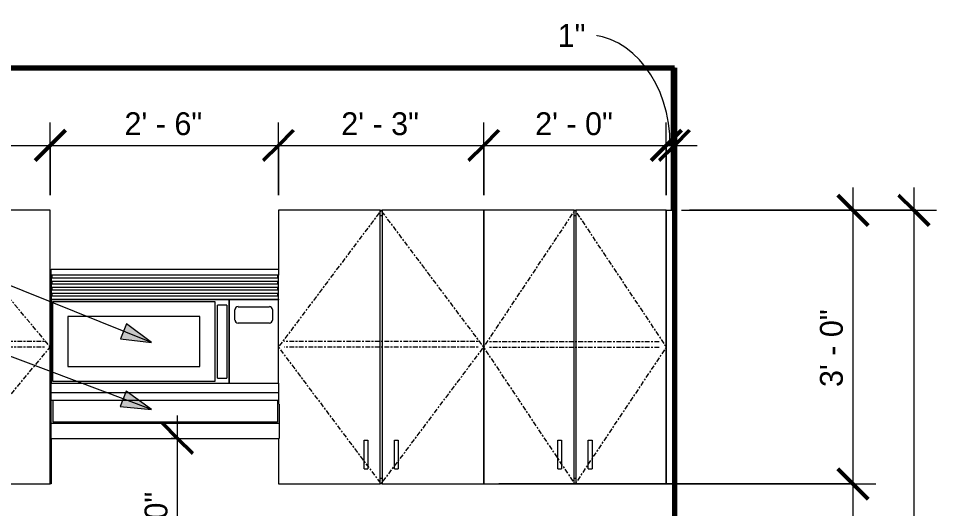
# Model space of a CAD drawing. Header units: inches. Extents: x -3862 to -1699, y -13 to 10420.
# Drawn here: x -3207.7 to -3087, y 50.8 to 115.2 of the extents above; entities that cross this region are included whole.
import ezdxf

# ---------------------------------------------------------------- set-up
doc = ezdxf.new("R2010")
doc.units = ezdxf.units.IN
doc.header["$MEASUREMENT"] = 0
doc.linetypes.add('Center', pattern=[1.25, 0.25, -0.1875, 0.625, -0.1875])
for name, color, linetype, lineweight in [('0-5', 130, 'Continuous', 5), ('A-ANNO-DIMS', 211, 'Continuous', 9), ('A-ANNO-DIMS-32', 211, 'Continuous', 9), ('A-FLOR-2', 7, 'Continuous', 70), ('A-FLOR-MCUT-1', 250, 'Continuous', 18), ('A-WALL', 113, 'Continuous', 18), ('A-WALL-1', 7, 'Continuous', 70), ('A-WALL-2', 250, 'Continuous', 18), ('G-ANNO-TEXT', 231, 'Continuous', 9), ('Q-CASE', 31, 'Continuous', 9), ('Q-CASE-2', 31, 'Center', 9), ('Q-SPCQ', 91, 'Continuous', 9)]:
    doc.layers.add(name, color=color, linetype=linetype, lineweight=lineweight)
doc.styles.add('Century Gothic', font='ufonts.com_century-gothic.ttf', dxfattribs={"height": 3})
doc.dimstyles.new('OD_1__HACK', dxfattribs={"dimscale": 12, "dimtxt": 3.132505, "dimasz": 0.333333, "dimexe": 0.25, "dimexo": 0.166667, "dimgap": 0.041667, "dimtad": 1, "dimdec": 0, "dimzin": 3, "dimdsep": 46, "dimlunit": 4, "dimtxsty": 'Century Gothic', "dimblk1": 'OBLIQUE', "dimblk2": 'OBLIQUE', "dimsah": 1, "dimcen": 0.09, "dimdle": 0.25, "dimazin": 0, "dimtfac": 1, "dimtdec": 4, "dimtix": 1, "dimtmove": 0, "dimatfit": 3, "dimfxl": 1, "dimtvp": 1, "dimtfill": 1, "dimfrac": 2, "dimtolj": 1, "dimtzin": 0, "dimarcsym": 2})
doc.dimstyles.new('OD_1__HACK_1', dxfattribs={"dimscale": 12, "dimtxt": 3.132505, "dimasz": 0.333333, "dimexe": 0.25, "dimexo": 0.166667, "dimgap": 0.041667, "dimtad": 1, "dimdec": 0, "dimzin": 3, "dimdsep": 46, "dimlunit": 4, "dimtxsty": 'Century Gothic', "dimblk1": 'OBLIQUE', "dimblk2": 'OBLIQUE', "dimsah": 1, "dimcen": 0.09, "dimdle": 0.25, "dimazin": 0, "dimtfac": 1, "dimtdec": 4, "dimtix": 1, "dimtmove": 1, "dimatfit": 3, "dimfxl": 1, "dimtvp": 1, "dimtfill": 1, "dimfrac": 2, "dimtolj": 1, "dimtzin": 0, "dimarcsym": 2})
doc.dimstyles.new('OD_1__HACK_2', dxfattribs={"dimscale": 12, "dimtxt": 3.132505, "dimasz": 0.333333, "dimexe": 0.25, "dimexo": 0.166667, "dimgap": 0.041667, "dimtad": 1, "dimdec": 0, "dimzin": 3, "dimdsep": 46, "dimlunit": 4, "dimtxsty": 'Century Gothic', "dimblk1": 'OBLIQUE', "dimblk2": 'OBLIQUE', "dimsah": 1, "dimcen": 0.09, "dimdle": 0.25, "dimazin": 0, "dimtfac": 1, "dimtdec": 4, "dimtix": 1, "dimtmove": 0, "dimatfit": 3, "dimfxl": 1, "dimtvp": 1, "dimtfill": 1, "dimfrac": 2, "dimtolj": 1, "dimtzin": 0, "dimarcsym": 2})

# ---------------------------------------------------------------- blocks, each defined once
blk = doc.blocks.new('CTR - 1st Phase - Shell_rvt-2-1ST FLOOR - 2BD D - ADA TYPE B - KITCHEN BACK WALL')
at = {"layer": 'A-FLOR-2'}
blk.add_line((-10165.81, 108.75), (-10017.71, 108.75), dxfattribs=at)
at = {"layer": 'A-FLOR-MCUT-1'}
blk.add_line((-10017.71, 108.75), (-10017.71, 108.77), dxfattribs=at)
at = {"layer": 'A-WALL-1'}
blk.add_line((-10017.71, 108.75), (-10017.71, -0.03), dxfattribs=at)
at = {"layer": 'A-WALL-2'}
blk.add_line((-10017.71, 108.77), (-10017.71, 108.75), dxfattribs=at)
blk = doc.blocks.new('300 Series Wall Hung Cabinet_302 - 24_ X 36_-2573584-1ST FLOOR - 2BD D - ADA TYPE B - KITCHEN BACK WALL')
at = {"layer": 'Q-CASE'}
for p, q in [((-10042.79, 90), (-10042.79, 54)), ((-10030.91, 90), (-10042.79, 90)), ((-10030.91, 54), (-10030.91, 90)), ((-10030.91, 90), (-10030.66, 90)), ((-10030.66, 90), (-10030.66, 54)), ((-10018.79, 90), (-10030.66, 90)), ((-10018.79, 54), (-10018.79, 90)), ((-10030.66, 89.25), (-10030.91, 89.25)), ((-10033.04, 59.75), (-10032.55, 59.75)), ((-10033.04, 56), (-10033.04, 59.75)), ((-10032.55, 59.75), (-10032.55, 56)), ((-10029.04, 59.75), (-10028.55, 59.75)), ((-10029.04, 56), (-10029.04, 59.75)), ((-10028.55, 59.75), (-10028.55, 56)), ((-10033.04, 56), (-10032.55, 56)), ((-10029.04, 56), (-10028.55, 56)), ((-10030.91, 54.75), (-10030.66, 54.75)), ((-10042.79, 54), (-10030.91, 54)), ((-10030.66, 54), (-10030.91, 54)), ((-10030.66, 54), (-10018.79, 54))]:
    blk.add_line(p, q, dxfattribs=at)
at = {"layer": 'Q-CASE-2'}
for p, q in [((-10042.79, 72), (-10030.79, 90)), ((-10030.79, 90), (-10018.79, 72)), ((-10042.04, 72.75), (-10019.54, 72.75)), ((-10030.79, 54), (-10042.79, 72)), ((-10042.04, 72), (-10019.54, 72)), ((-10018.79, 72), (-10030.79, 54))]:
    blk.add_line(p, q, dxfattribs=at)
blk = doc.blocks.new('300 Series Wall Hung Cabinet_302 - 27_ X 36_-2605031-1ST FLOOR - 2BD D - ADA TYPE B - KITCHEN BACK WALL')
at = {"layer": 'Q-CASE'}
for p, q in [((-10056.41, 90), (-10069.79, 90)), ((-10069.79, 90), (-10069.79, 82.26)), ((-10056.41, 54), (-10056.41, 90)), ((-10056.41, 90), (-10056.16, 90)), ((-10042.79, 90), (-10056.16, 90)), ((-10056.16, 90), (-10056.16, 54)), ((-10042.79, 54), (-10042.79, 90)), ((-10056.16, 89.25), (-10056.41, 89.25)), ((-10069.79, 66.15), (-10069.79, 64.5)), ((-10069.79, 60), (-10069.79, 54)), ((-10058.53, 59.75), (-10058.04, 59.75)), ((-10058.53, 56), (-10058.53, 59.75)), ((-10058.04, 59.75), (-10058.04, 56)), ((-10054.53, 59.75), (-10054.04, 59.75)), ((-10054.53, 56), (-10054.53, 59.75)), ((-10054.04, 59.75), (-10054.04, 56)), ((-10058.53, 56), (-10058.04, 56)), ((-10054.53, 56), (-10054.04, 56)), ((-10056.41, 54.75), (-10056.16, 54.75)), ((-10069.79, 54), (-10056.41, 54)), ((-10056.16, 54), (-10056.41, 54)), ((-10056.16, 54), (-10042.79, 54))]:
    blk.add_line(p, q, dxfattribs=at)
at = {"layer": 'Q-CASE-2'}
for p, q in [((-10056.29, 90), (-10069.79, 72)), ((-10042.79, 72), (-10056.29, 90)), ((-10043.54, 72.75), (-10069.04, 72.75)), ((-10069.79, 72), (-10056.29, 54)), ((-10043.54, 72), (-10069.04, 72)), ((-10056.29, 54), (-10042.79, 72))]:
    blk.add_line(p, q, dxfattribs=at)
blk = doc.blocks.new('300 Series Wall Hung Cabinet_302 - 30_ X 36_-2573882-1ST FLOOR - 2BD D - ADA TYPE B - KITCHEN BACK WALL')
at = {"layer": 'Q-CASE'}
for p, q in [((-10114.91, 90), (-10129.79, 90)), ((-10129.79, 90), (-10129.79, 72)), ((-10114.91, 54), (-10114.91, 90)), ((-10114.91, 90), (-10114.66, 90)), ((-10099.79, 90), (-10114.66, 90)), ((-10114.66, 90), (-10114.66, 54)), ((-10099.79, 54), (-10099.79, 90)), ((-10114.66, 89.25), (-10114.91, 89.25)), ((-10117.03, 59.75), (-10116.54, 59.75)), ((-10117.03, 56), (-10117.03, 59.75)), ((-10116.54, 59.75), (-10116.54, 56)), ((-10113.03, 59.75), (-10112.54, 59.75)), ((-10113.03, 56), (-10113.03, 59.75)), ((-10112.54, 59.75), (-10112.54, 56)), ((-10117.03, 56), (-10116.54, 56)), ((-10113.03, 56), (-10112.54, 56)), ((-10114.91, 54.75), (-10114.66, 54.75)), ((-10129.67, 54), (-10114.91, 54)), ((-10114.66, 54), (-10114.91, 54)), ((-10114.66, 54), (-10099.79, 54))]:
    blk.add_line(p, q, dxfattribs=at)
at = {"layer": 'Q-CASE-2'}
for p, q in [((-10114.79, 90), (-10129.79, 72)), ((-10099.79, 72), (-10114.79, 90)), ((-10100.54, 72.75), (-10129.04, 72.75)), ((-10129.67, 71.86), (-10114.79, 54)), ((-10100.54, 72), (-10129.04, 72)), ((-10114.79, 54), (-10099.79, 72))]:
    blk.add_line(p, q, dxfattribs=at)
blk = doc.blocks.new('30quot_MicrowaveVent_11166 - 70cm miele oven-2322118-1ST FLOOR - 2BD D - ADA TYPE B - KITCHEN BACK WALL')
at = {"layer": 'Q-CASE'}
for p, q in [((-10099.67, 81.47), (-10099.67, 82.26)), ((-10099.67, 82.26), (-10069.79, 82.26)), ((-10069.79, 82.26), (-10069.79, 81.47)), ((-10099.55, 81.47), (-10099.67, 81.47)), ((-10099.67, 81.47), (-10099.67, 78.32)), ((-10099.55, 81.08), (-10099.55, 81.47)), ((-10069.9, 81.47), (-10099.55, 81.47)), ((-10069.9, 81.08), (-10099.55, 81.08)), ((-10069.79, 81.47), (-10069.9, 81.47)), ((-10069.9, 81.47), (-10069.9, 81.08)), ((-10069.79, 78.32), (-10069.79, 81.47)), ((-10099.55, 80.29), (-10099.55, 80.69)), ((-10099.55, 80.69), (-10069.9, 80.69)), ((-10069.9, 80.29), (-10099.55, 80.29)), ((-10099.55, 79.5), (-10099.55, 79.9)), ((-10099.55, 79.9), (-10069.9, 79.9)), ((-10069.9, 80.69), (-10069.9, 80.29)), ((-10069.9, 79.9), (-10069.9, 79.5)), ((-10069.9, 79.5), (-10099.55, 79.5)), ((-10099.55, 78.72), (-10099.55, 79.11)), ((-10099.55, 79.11), (-10069.9, 79.11)), ((-10069.9, 78.72), (-10099.55, 78.72)), ((-10069.9, 79.11), (-10069.9, 78.72)), ((-10099.67, 78.32), (-10069.79, 78.32)), ((-10099.67, 78.2), (-10099.67, 78.32)), ((-10076.28, 78.2), (-10099.67, 78.2)), ((-10099.67, 78.2), (-10099.67, 67.26)), ((-10099.47, 67.46), (-10099.47, 78.01)), ((-10099.47, 78.01), (-10078.17, 78.01)), ((-10078.17, 78.01), (-10078.17, 67.46)), ((-10077.78, 67.91), (-10077.78, 77.51)), ((-10076.59, 77.51), (-10077.78, 77.51)), ((-10076.59, 77.51), (-10076.59, 67.91)), ((-10076.28, 67.26), (-10076.28, 78.2)), ((-10069.79, 78.2), (-10076.28, 78.2)), ((-10076.28, 78.2), (-10076.28, 67.26)), ((-10075.1, 77.32), (-10070.97, 77.32)), ((-10069.79, 78.32), (-10069.79, 78.2)), ((-10069.79, 67.26), (-10069.79, 78.2)), ((-10075.5, 75.55), (-10075.5, 76.93)), ((-10070.57, 76.93), (-10070.57, 75.55)), ((-10080.14, 76.04), (-10097.5, 76.04)), ((-10097.5, 76.04), (-10097.5, 69.43)), ((-10080.14, 76.04), (-10097.5, 76.04)), ((-10097.5, 76.04), (-10097.5, 69.43)), ((-10080.14, 69.43), (-10080.14, 76.04)), ((-10080.14, 69.43), (-10080.14, 76.04)), ((-10070.97, 75.15), (-10075.1, 75.15)), ((-10097.5, 69.43), (-10080.14, 69.43)), ((-10097.5, 69.43), (-10080.14, 69.43)), ((-10077.78, 67.91), (-10076.59, 67.91)), ((-10099.67, 67.26), (-10076.28, 67.26)), ((-10099.67, 66), (-10099.67, 67.26)), ((-10078.17, 67.46), (-10099.47, 67.46)), ((-10076.28, 67.26), (-10069.79, 67.26)), ((-10069.79, 67.26), (-10069.79, 66.15)), ((-10069.79, 66), (-10099.67, 66))]:
    blk.add_line(p, q, dxfattribs=at)
for centre, start, end in [((-10075.1, 76.93), 90, 180), ((-10070.97, 76.93), 0, 90), ((-10075.1, 75.55), 180, 270), ((-10070.97, 75.55), 270, 0)]:
    blk.add_arc(centre, 0.394, start, end, dxfattribs=at)
blk = doc.blocks.new('Cabinet Filler28 - Cabinet Filler-2765993-1ST FLOOR - 2BD D - ADA TYPE B - KITCHEN BACK WALL')
at = {"layer": 'A-WALL'}
for p, q in [((-10018.79, 90), (-10017.71, 90)), ((-10018.79, 90), (-10018.79, 54)), ((-10017.71, 54), (-10018.79, 54))]:
    blk.add_line(p, q, dxfattribs=at)
blk = doc.blocks.new('Range_Hood_386 - 30_ Wide-2906193-1ST FLOOR - 2BD D - ADA TYPE B - KITCHEN BACK WALL')
at = {"layer": 'Q-SPCQ'}
for p, q in [((-10099.67, 65), (-10099.67, 66)), ((-10099.67, 62), (-10099.67, 65)), ((-10099.67, 65), (-10099.42, 65)), ((-10099.42, 65), (-10069.92, 65)), ((-10099.42, 62.12), (-10099.42, 65)), ((-10069.92, 65), (-10069.79, 65)), ((-10069.92, 65), (-10069.92, 62.12)), ((-10069.67, 64.5), (-10069.67, 62)), ((-10099.67, 60), (-10099.67, 62)), ((-10099.67, 62), (-10069.67, 62)), ((-10069.92, 62.12), (-10099.42, 62.12)), ((-10069.67, 62), (-10069.67, 60)), ((-10099.67, 60), (-10069.67, 60))]:
    blk.add_line(p, q, dxfattribs=at)
blk = doc.blocks.new('DIMBLOCK35-1ST FLOOR - 2BD D - ADA TYPE B - KITCHEN BACK WALL')
at = {"layer": 'A-ANNO-DIMS-32'}
for p, q in [((-3097.99, 93), (-3097.99, 54)), ((-3120.54, 90), (-3094.99, 90)), ((-3097.99, 90), (-3119.47, 90)), ((-3144.54, 54), (-3094.99, 54)), ((-3097.99, 54), (-3144.54, 54))]:
    blk.add_line(p, q, dxfattribs=at)
at = {"layer": 'A-ANNO-DIMS-32', "lineweight": 50}
for p, q in [((-3097.99, 90), (-3099.99, 92)), ((-3097.99, 90), (-3095.99, 88)), ((-3097.99, 54), (-3099.99, 56)), ((-3097.99, 54), (-3095.99, 52))]:
    blk.add_line(p, q, dxfattribs=at)
at = {"layer": 'A-ANNO-DIMS-32', "color": 0, "insert": (-3102.33, 66.75), "char_height": 3, "width": 12.5897, "attachment_point": 1, "rotation": 90, "line_spacing_factor": 0.984502, "style": 'Century Gothic', "bg_fill": 3, "box_fill_scale": 1.25, "bg_fill_color": 256, "bg_fill_true_color": 13158600, "bg_fill_transparency": 0}
blk.add_mtext('3\' - 0"', dxfattribs=at)
blk = doc.blocks.new('_Oblique')
at = {"color": 0, "linetype": 'ByBlock', "lineweight": -2}
blk.add_line((-0.5, -0.5), (0.5, 0.5), dxfattribs=at)
blk = doc.blocks.new('DIMBLOCK36-1ST FLOOR - 2BD D - ADA TYPE B - KITCHEN BACK WALL')
at = {"layer": 'A-ANNO-DIMS-32', "lineweight": 50}
for p, q in [((-3097.99, 54), (-3099.99, 56)), ((-3097.99, 54), (-3095.99, 52)), ((-3097.99, 36), (-3099.99, 38)), ((-3097.99, 36), (-3095.99, 34))]:
    blk.add_line(p, q, dxfattribs=at)
at = {"layer": 'A-ANNO-DIMS-32'}
for p, q in [((-3144.54, 54), (-3094.99, 54)), ((-3097.99, 54), (-3144.54, 54)), ((-3097.99, 54), (-3097.99, 36)), ((-3119.47, 36), (-3094.99, 36)), ((-3097.99, 36), (-3119.47, 36))]:
    blk.add_line(p, q, dxfattribs=at)
at = {"layer": 'A-ANNO-DIMS-32', "color": 0, "insert": (-3102.33, 39.75), "char_height": 3, "width": 12.5897, "attachment_point": 1, "rotation": 90, "line_spacing_factor": 0.984502, "style": 'Century Gothic', "bg_fill": 3, "box_fill_scale": 1.25, "bg_fill_color": 256, "bg_fill_true_color": 13158600, "bg_fill_transparency": 0}
blk.add_mtext('1\' - 6"', dxfattribs=at)
blk = doc.blocks.new('DIMBLOCK38-1ST FLOOR - 2BD D - ADA TYPE B - KITCHEN BACK WALL')
at = {"layer": 'A-ANNO-DIMS-32'}
for p, q in [((-3233.54, 92), (-3233.54, 101.54)), ((-3203.54, 92), (-3203.54, 101.54)), ((-3236.54, 98.54), (-3203.54, 98.54)), ((-3233.54, 98.54), (-3233.54, 92)), ((-3203.54, 98.54), (-3203.54, 92))]:
    blk.add_line(p, q, dxfattribs=at)
at = {"layer": 'A-ANNO-DIMS-32', "lineweight": 50}
for p, q in [((-3233.54, 98.54), (-3231.54, 100.54)), ((-3203.54, 98.54), (-3201.54, 100.54)), ((-3233.54, 98.54), (-3235.54, 96.54)), ((-3203.54, 98.54), (-3205.54, 96.54))]:
    blk.add_line(p, q, dxfattribs=at)
at = {"layer": 'A-ANNO-DIMS-32', "color": 0, "insert": (-3223.78, 102.89), "char_height": 3, "width": 12.5897, "attachment_point": 1, "line_spacing_factor": 0.984502, "style": 'Century Gothic', "bg_fill": 3, "box_fill_scale": 1.25, "bg_fill_color": 256, "bg_fill_true_color": 13158600, "bg_fill_transparency": 0}
blk.add_mtext('2\' - 6"', dxfattribs=at)
blk = doc.blocks.new('DIMBLOCK39-1ST FLOOR - 2BD D - ADA TYPE B - KITCHEN BACK WALL')
at = {"layer": 'A-ANNO-DIMS-32'}
for p, q in [((-3203.54, 92), (-3203.54, 101.54)), ((-3173.54, 92), (-3173.54, 101.54)), ((-3203.54, 98.54), (-3173.54, 98.54)), ((-3203.54, 98.54), (-3203.54, 92)), ((-3173.54, 98.54), (-3173.54, 92))]:
    blk.add_line(p, q, dxfattribs=at)
at = {"layer": 'A-ANNO-DIMS-32', "lineweight": 50}
for p, q in [((-3203.54, 98.54), (-3201.54, 100.54)), ((-3173.54, 98.54), (-3171.54, 100.54)), ((-3203.54, 98.54), (-3205.54, 96.54)), ((-3173.54, 98.54), (-3175.54, 96.54))]:
    blk.add_line(p, q, dxfattribs=at)
at = {"layer": 'A-ANNO-DIMS-32', "color": 0, "insert": (-3193.78, 102.89), "char_height": 3, "width": 12.5897, "attachment_point": 1, "line_spacing_factor": 0.984502, "style": 'Century Gothic', "bg_fill": 3, "box_fill_scale": 1.25, "bg_fill_color": 256, "bg_fill_true_color": 13158600, "bg_fill_transparency": 0}
blk.add_mtext('2\' - 6"', dxfattribs=at)
blk = doc.blocks.new('DIMBLOCK40-1ST FLOOR - 2BD D - ADA TYPE B - KITCHEN BACK WALL')
at = {"layer": 'A-ANNO-DIMS-32'}
for p, q in [((-3173.54, 92), (-3173.54, 101.54)), ((-3146.54, 92), (-3146.54, 101.54)), ((-3173.54, 98.54), (-3146.54, 98.54)), ((-3173.54, 98.54), (-3173.54, 92)), ((-3146.54, 98.54), (-3146.54, 92))]:
    blk.add_line(p, q, dxfattribs=at)
at = {"layer": 'A-ANNO-DIMS-32', "lineweight": 50}
for p, q in [((-3173.54, 98.54), (-3171.54, 100.54)), ((-3146.54, 98.54), (-3144.54, 100.54)), ((-3173.54, 98.54), (-3175.54, 96.54)), ((-3146.54, 98.54), (-3148.54, 96.54))]:
    blk.add_line(p, q, dxfattribs=at)
at = {"layer": 'A-ANNO-DIMS-32', "color": 0, "insert": (-3165.28, 102.89), "char_height": 3, "width": 12.5897, "attachment_point": 1, "line_spacing_factor": 0.984502, "style": 'Century Gothic', "bg_fill": 3, "box_fill_scale": 1.25, "bg_fill_color": 256, "bg_fill_true_color": 13158600, "bg_fill_transparency": 0}
blk.add_mtext('2\' - 3"', dxfattribs=at)
blk = doc.blocks.new('DIMBLOCK41-1ST FLOOR - 2BD D - ADA TYPE B - KITCHEN BACK WALL')
at = {"layer": 'A-ANNO-DIMS-32'}
for p, q in [((-3146.54, 92), (-3146.54, 101.54)), ((-3122.54, 92), (-3122.54, 101.54)), ((-3146.54, 98.54), (-3122.54, 98.54)), ((-3146.54, 98.54), (-3146.54, 92)), ((-3122.54, 98.54), (-3122.54, 92))]:
    blk.add_line(p, q, dxfattribs=at)
at = {"layer": 'A-ANNO-DIMS-32', "lineweight": 50}
for p, q in [((-3146.54, 98.54), (-3144.54, 100.54)), ((-3122.54, 98.54), (-3120.54, 100.54)), ((-3146.54, 98.54), (-3148.54, 96.54)), ((-3122.54, 98.54), (-3124.54, 96.54))]:
    blk.add_line(p, q, dxfattribs=at)
at = {"layer": 'A-ANNO-DIMS-32', "color": 0, "insert": (-3139.78, 102.89), "char_height": 3, "width": 12.5897, "attachment_point": 1, "line_spacing_factor": 0.984502, "style": 'Century Gothic', "bg_fill": 3, "box_fill_scale": 1.25, "bg_fill_color": 256, "bg_fill_true_color": 13158600, "bg_fill_transparency": 0}
blk.add_mtext('2\' - 0"', dxfattribs=at)
blk = doc.blocks.new('DIMBLOCK42-1ST FLOOR - 2BD D - ADA TYPE B - KITCHEN BACK WALL')
at = {"layer": 'A-ANNO-DIMS-32'}
for p, q in [((-3122.54, 92), (-3122.54, 101.54)), ((-3121.47, 92), (-3121.47, 101.54)), ((-3122.54, 98.54), (-3118.47, 98.54)), ((-3122.54, 98.54), (-3122.54, 92)), ((-3121.47, 98.54), (-3121.47, 92))]:
    blk.add_line(p, q, dxfattribs=at)
at = {"layer": 'A-ANNO-DIMS-32', "lineweight": 50}
for p, q in [((-3122.54, 98.54), (-3120.54, 100.54)), ((-3121.47, 98.54), (-3119.47, 100.54)), ((-3122.54, 98.54), (-3124.54, 96.54)), ((-3121.47, 98.54), (-3123.47, 96.54))]:
    blk.add_line(p, q, dxfattribs=at)
at = {"layer": 'A-ANNO-DIMS-32'}
blk.add_ellipse((-3133.19, 98.54), major_axis=(0, 14.57), ratio=0.767408, start_param=4.712389, end_param=6.283185, dxfattribs=at)
at = {"layer": 'A-ANNO-DIMS-32', "color": 0, "insert": (-3136.82, 114.5), "char_height": 3, "width": 4.3557, "attachment_point": 1, "line_spacing_factor": 0.984502, "style": 'Century Gothic', "bg_fill": 3, "box_fill_scale": 1.25, "bg_fill_color": 256, "bg_fill_true_color": 13158600, "bg_fill_transparency": 0}
blk.add_mtext('1"', dxfattribs=at)
blk = doc.blocks.new('DIMBLOCK49-1ST FLOOR - 2BD D - ADA TYPE B - KITCHEN BACK WALL')
at = {"layer": 'A-ANNO-DIMS-32'}
for p, q in [((-3089.99, 93), (-3089.99, -3)), ((-3120.54, 90), (-3086.99, 90)), ((-3089.99, 90), (-3119.47, 90)), ((-3120.17, 0), (-3086.99, 0)), ((-3089.99, 0), (-3120.17, 0))]:
    blk.add_line(p, q, dxfattribs=at)
at = {"layer": 'A-ANNO-DIMS-32', "lineweight": 50}
for p, q in [((-3089.99, 90), (-3091.99, 92)), ((-3089.99, 90), (-3087.99, 88)), ((-3089.99, 0), (-3091.99, 2)), ((-3089.99, 0), (-3087.99, -2))]:
    blk.add_line(p, q, dxfattribs=at)
at = {"layer": 'A-ANNO-DIMS-32', "color": 0, "insert": (-3094.33, 39.75), "char_height": 3, "width": 12.5897, "attachment_point": 1, "rotation": 90, "line_spacing_factor": 0.984502, "style": 'Century Gothic', "bg_fill": 3, "box_fill_scale": 1.25, "bg_fill_color": 256, "bg_fill_true_color": 13158600, "bg_fill_transparency": 0}
blk.add_mtext('7\' - 6"', dxfattribs=at)
blk = doc.blocks.new('DIMBLOCK51-1ST FLOOR - 2BD D - ADA TYPE B - KITCHEN BACK WALL')
at = {"layer": 'A-ANNO-DIMS-32'}
for p, q in [((-3186.79, 33), (-3186.79, 63)), ((-3187.62, 60), (-3183.79, 60)), ((-3186.79, 60), (-3187.62, 60)), ((-3175.17, 36), (-3189.79, 36)), ((-3186.79, 36), (-3175.17, 36))]:
    blk.add_line(p, q, dxfattribs=at)
at = {"layer": 'A-ANNO-DIMS-32', "lineweight": 50}
for p, q in [((-3186.79, 60), (-3188.79, 62)), ((-3186.79, 60), (-3184.79, 58)), ((-3186.79, 36), (-3188.79, 38)), ((-3186.79, 36), (-3184.79, 34))]:
    blk.add_line(p, q, dxfattribs=at)
at = {"layer": 'A-ANNO-DIMS-32', "color": 0, "insert": (-3191.14, 42.75), "char_height": 3, "width": 12.5897, "attachment_point": 1, "rotation": 90, "line_spacing_factor": 0.984502, "style": 'Century Gothic', "bg_fill": 3, "box_fill_scale": 1.25, "bg_fill_color": 256, "bg_fill_true_color": 13158600, "bg_fill_transparency": 0}
blk.add_mtext('2\' - 0"', dxfattribs=at)

msp = doc.modelspace()

# ---------------------------------------------------------------- hatches: boundary and pattern name
at = {"layer": 'G-ANNO-TEXT'}
for points in [[(-3190.21, 72.59), (-3193.52, 75.08), (-3194.32, 73.09)], [(-3190.21, 63.79), (-3193.58, 66.2), (-3194.33, 64.2)]]:
    msp.add_hatch(color=256, dxfattribs=at).paths.add_polyline_path(points, flags=0)

# ---------------------------------------------------------------- linework, layer by layer
at = {"layer": 'A-WALL'}
for p, q in [((-3121.84, 90), (-3121.84, 108.75)), ((-3203.42, 60), (-3203.42, 54)), ((-3203.42, 54), (-3203.54, 54))]:
    msp.add_line(p, q, dxfattribs=at)
at = {"layer": 'G-ANNO-TEXT'}
for p, q in [((-3193.52, 75.08), (-3194.32, 73.09)), ((-3190.21, 72.59), (-3193.52, 75.08)), ((-3194.32, 73.09), (-3190.21, 72.59)), ((-3193.58, 66.2), (-3194.33, 64.2)), ((-3190.21, 63.79), (-3193.58, 66.2)), ((-3194.33, 64.2), (-3190.21, 63.79))]:
    msp.add_line(p, q, dxfattribs=at)

# ---------------------------------------------------------------- block references
at = {"layer": '0-5'}
msp.add_blockref('CTR - 1st Phase - Shell_rvt-2-1ST FLOOR - 2BD D - ADA TYPE B - KITCHEN BACK WALL', (6896.25, 0), dxfattribs=at)
at = {"layer": 'A-WALL'}
msp.add_blockref('Cabinet Filler28 - Cabinet Filler-2765993-1ST FLOOR - 2BD D - ADA TYPE B - KITCHEN BACK WALL', (6896.25, 0), dxfattribs=at)
at = {"layer": 'Q-CASE'}
for name in ['300 Series Wall Hung Cabinet_302 - 30_ X 36_-2573882-1ST FLOOR - 2BD D - ADA TYPE B - KITCHEN BACK WALL', '300 Series Wall Hung Cabinet_302 - 27_ X 36_-2605031-1ST FLOOR - 2BD D - ADA TYPE B - KITCHEN BACK WALL', '300 Series Wall Hung Cabinet_302 - 24_ X 36_-2573584-1ST FLOOR - 2BD D - ADA TYPE B - KITCHEN BACK WALL', '30quot_MicrowaveVent_11166 - 70cm miele oven-2322118-1ST FLOOR - 2BD D - ADA TYPE B - KITCHEN BACK WALL']:
    msp.add_blockref(name, (6896.25, 0), dxfattribs=at)
at = {"layer": 'Q-SPCQ'}
msp.add_blockref('Range_Hood_386 - 30_ Wide-2906193-1ST FLOOR - 2BD D - ADA TYPE B - KITCHEN BACK WALL', (6896.25, 0), dxfattribs=at)

# ---------------------------------------------------------------- next in the draw order: dimensions: what is measured, and where the dimension line sits
at = {"layer": 'A-ANNO-DIMS'}
dim = msp.add_linear_dim(base=(-3203.54, 98.54), p1=(-3233.54, 90), p2=(-3203.54, 90), dimstyle='OD_1__HACK', override={"dimpost": '<>', "dimfxl": 30}, dxfattribs=at)
dim.commit()
dim.dimension.update_dxf_attribs({"geometry": 'DIMBLOCK38-1ST FLOOR - 2BD D - ADA TYPE B - KITCHEN BACK WALL', "text_midpoint": (-3218.54, 100.62)})
for base, p1, p2, dimstyle, override, picture, middle in [((-3097.99, 54), (-3122.54, 90), (-3146.54, 54), 'OD_1__HACK', {"dimpost": '<>', "dimfxl": 43.266615}, 'DIMBLOCK35-1ST FLOOR - 2BD D - ADA TYPE B - KITCHEN BACK WALL', (-3100.06, 72)), ((-3186.79, 60), (-3173.17, 36), (-3189.62, 60), 'OD_1__HACK_2', {"dimpost": '<>', "dimfxl": 29.096877}, 'DIMBLOCK51-1ST FLOOR - 2BD D - ADA TYPE B - KITCHEN BACK WALL', (-3188.87, 48))]:
    dim = msp.add_linear_dim(base=base, p1=p1, p2=p2, angle=90, dimstyle=dimstyle, override=override, dxfattribs=at)
    dim.commit()
    dim.dimension.update_dxf_attribs({"geometry": picture, "text_midpoint": middle})

# ---------------------------------------------------------------- next in the draw order: dimensions: what is measured, and where the dimension line sits
dim = msp.add_linear_dim(base=(-3173.54, 98.54), p1=(-3203.54, 90), p2=(-3173.54, 90), dimstyle='OD_1__HACK', override={"dimpost": '<>', "dimfxl": 30}, dxfattribs=at)
dim.commit()
dim.dimension.update_dxf_attribs({"geometry": 'DIMBLOCK39-1ST FLOOR - 2BD D - ADA TYPE B - KITCHEN BACK WALL', "text_midpoint": (-3188.54, 100.62)})
dim = msp.add_linear_dim(base=(-3097.99, 36), p1=(-3146.54, 54), p2=(-3121.47, 36), angle=90, dimstyle='OD_1__HACK', override={"dimpost": '<>', "dimfxl": 30.864457}, dxfattribs=at)
dim.commit()
dim.dimension.update_dxf_attribs({"geometry": 'DIMBLOCK36-1ST FLOOR - 2BD D - ADA TYPE B - KITCHEN BACK WALL', "text_midpoint": (-3100.06, 45)})

# ---------------------------------------------------------------- next in the draw order: linework, layer by layer
at = {"layer": 'G-ANNO-TEXT'}
for p, q in [((-3190.21, 72.59), (-3275.36, 106.87)), ((-3190.21, 63.79), (-3275.36, 95.8))]:
    msp.add_line(p, q, dxfattribs=at)

# ---------------------------------------------------------------- next in the draw order: dimensions: what is measured, and where the dimension line sits
at = {"layer": 'A-ANNO-DIMS'}
dim = msp.add_linear_dim(base=(-3146.54, 98.54), p1=(-3173.54, 90), p2=(-3146.54, 90), dimstyle='OD_1__HACK', override={"dimpost": '<>', "dimfxl": 27}, dxfattribs=at)
dim.commit()
dim.dimension.update_dxf_attribs({"geometry": 'DIMBLOCK40-1ST FLOOR - 2BD D - ADA TYPE B - KITCHEN BACK WALL', "text_midpoint": (-3160.04, 100.62)})

# ---------------------------------------------------------------- next in the draw order: dimensions: what is measured, and where the dimension line sits
dim = msp.add_linear_dim(base=(-3122.54, 98.54), p1=(-3146.54, 90), p2=(-3122.54, 90), dimstyle='OD_1__HACK', override={"dimpost": '<>', "dimfxl": 24}, dxfattribs=at)
dim.commit()
dim.dimension.update_dxf_attribs({"geometry": 'DIMBLOCK41-1ST FLOOR - 2BD D - ADA TYPE B - KITCHEN BACK WALL', "text_midpoint": (-3134.54, 100.62)})

# ---------------------------------------------------------------- next in the draw order: dimensions: what is measured, and where the dimension line sits
dim = msp.add_linear_dim(base=(-3121.47, 98.54), p1=(-3122.54, 90), p2=(-3121.47, 90), dimstyle='OD_1__HACK_1', override={"dimpost": '<>', "dimfxl": 1.07219}, dxfattribs=at)
dim.commit()
dim.dimension.update_dxf_attribs({"geometry": 'DIMBLOCK42-1ST FLOOR - 2BD D - ADA TYPE B - KITCHEN BACK WALL', "text_midpoint": (-3134.64, 112.5), "dimtype": 160})

# ---------------------------------------------------------------- next in the draw order: dimensions: what is measured, and where the dimension line sits
dim = msp.add_linear_dim(base=(-3089.99, 0), p1=(-3122.54, 90), p2=(-3122.17, 0), angle=90, dimstyle='OD_1__HACK_2', override={"dimpost": '<>', "dimfxl": 90.000753}, dxfattribs=at)
dim.commit()
dim.dimension.update_dxf_attribs({"geometry": 'DIMBLOCK49-1ST FLOOR - 2BD D - ADA TYPE B - KITCHEN BACK WALL', "text_midpoint": (-3092.06, 45)})

doc.saveas('drawing.dxf')
